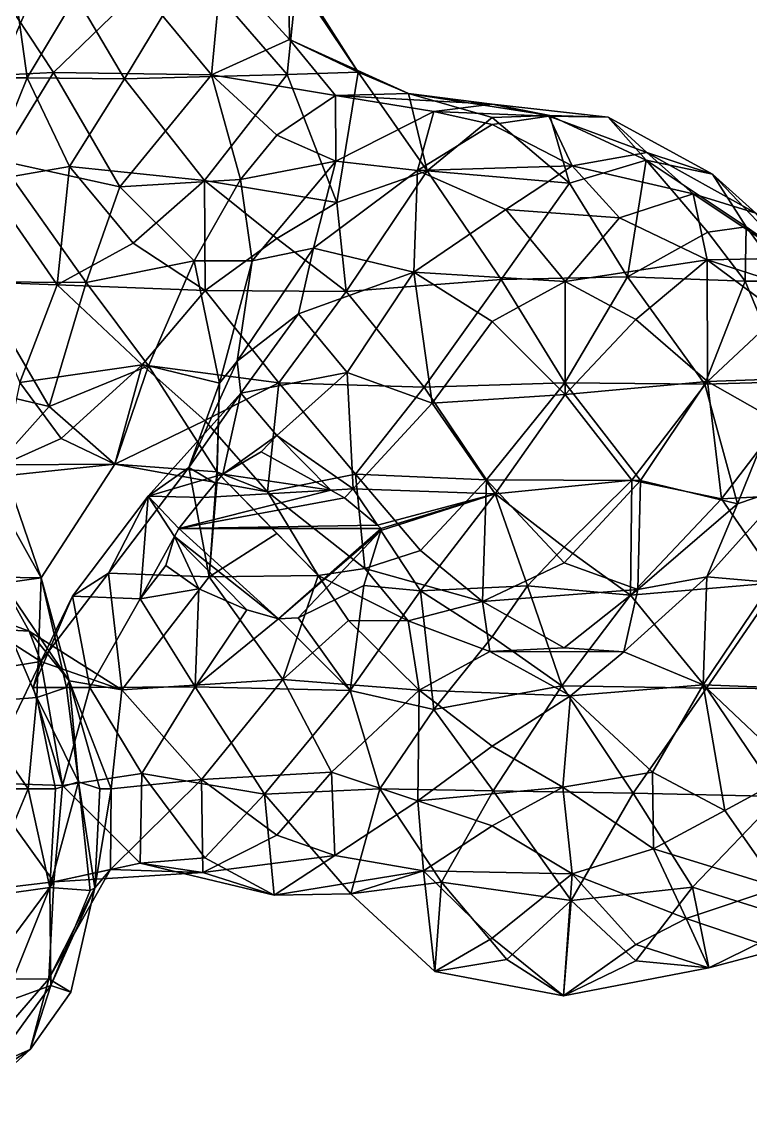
# Model space of a CAD drawing. Extents: x 290083 to 295691, y 4553739 to 4561622.
# Drawn here: x 295495 to 295622.8, y 4558848.3 to 4559041.4 of the extents above; entities that cross this region are included whole.
import ezdxf

# ---------------------------------------------------------------- set-up
doc = ezdxf.new("R2010")
doc.units = 0
doc.layers.add('Au_ppm_Pref_-_0_3', color=7, linetype='CONTINUOUS')

msp = doc.modelspace()

# ---------------------------------------------------------------- linework, layer by layer
at = {"layer": 'Au_ppm_Pref_-_0_3'}
for points in [[(295504.47, 4559045.97, 1938.6), (295512.97, 4559031.46, 1935.69), (295524.97, 4559051.36, 1935.17)], [(295541.49, 4559032.23, 1935.75), (295524.97, 4559051.36, 1935.17), (295512.97, 4559031.46, 1935.69)], [(295515.73, 4559047.34, 1952.87), (295530.02, 4559051.4, 1948.81), (295528.26, 4559032.2, 1955.43)], [(295524.97, 4559051.36, 1935.17), (295541.49, 4559032.23, 1935.75), (295543.27, 4559049.46, 1937.7)], [(295530.02, 4559051.4, 1948.81), (295541.93, 4559038.39, 1949.28), (295528.26, 4559032.2, 1955.43)], [(295541.74, 4559050.86, 1942.55), (295541.93, 4559038.39, 1949.28), (295530.02, 4559051.4, 1948.81)], [(295541.74, 4559050.86, 1942.55), (295553.94, 4559032.65, 1941.76), (295541.93, 4559038.39, 1949.28)], [(295541.74, 4559050.86, 1942.55), (295543.27, 4559049.46, 1937.7), (295553.94, 4559032.65, 1941.76)], [(295498.31, 4559049.46, 1924.34), (295490.47, 4559031.52, 1924.67), (295485.69, 4559049.46, 1928.58)], [(295491.35, 4559049.84, 1918.26), (295490.47, 4559031.52, 1924.67), (295498.31, 4559049.46, 1924.34)], [(295543.27, 4559049.46, 1937.7), (295541.49, 4559032.23, 1935.75), (295553.94, 4559032.65, 1941.76)], [(295493.92, 4559046.05, 1943.42), (295487.95, 4559031.65, 1942.16), (295495.89, 4559031.65, 1939.33)], [(295491.9, 4559045.72, 1951.55), (295515.73, 4559047.34, 1952.87), (295500.54, 4559032.59, 1954.33)], [(295493.92, 4559046.05, 1943.42), (295495.89, 4559031.65, 1939.33), (295504.47, 4559045.97, 1938.6)], [(295528.26, 4559032.2, 1955.43), (295500.54, 4559032.59, 1954.33), (295515.73, 4559047.34, 1952.87)], [(295491.9, 4559045.72, 1951.55), (295500.54, 4559032.59, 1954.33), (295481.3, 4559031.65, 1951.86)], [(295504.47, 4559045.97, 1938.6), (295495.89, 4559031.65, 1939.33), (295512.97, 4559031.46, 1935.69)], [(295549.99, 4559028.56, 1954), (295528.26, 4559032.2, 1955.43), (295541.93, 4559038.39, 1949.28)], [(295549.99, 4559028.56, 1954), (295541.93, 4559038.39, 1949.28), (295562.8, 4559028.89, 1948.37)], [(295562.8, 4559028.89, 1948.37), (295541.93, 4559038.39, 1949.28), (295553.94, 4559032.65, 1941.76)], [(295491.04, 4559017.16, 1952.1), (295481.3, 4559031.65, 1951.86), (295500.54, 4559032.59, 1954.33)], [(295500.54, 4559032.59, 1954.33), (295512.14, 4559012.52, 1954.77), (295491.04, 4559017.16, 1952.1)], [(295500.54, 4559032.59, 1954.33), (295528.26, 4559032.2, 1955.43), (295512.14, 4559012.52, 1954.77)], [(295550.21, 4559009.81, 1938.54), (295553.94, 4559032.65, 1941.76), (295541.49, 4559032.23, 1935.75)], [(295566.07, 4559015.32, 1941.74), (295553.94, 4559032.65, 1941.76), (295550.21, 4559009.81, 1938.54)], [(295566.07, 4559015.32, 1941.74), (295562.8, 4559028.89, 1948.37), (295553.94, 4559032.65, 1941.76)], [(295487.95, 4559031.65, 1942.16), (295488.57, 4559013.5, 1941.74), (295495.89, 4559031.65, 1939.33)], [(295495.89, 4559031.65, 1939.33), (295488.57, 4559013.5, 1941.74), (295503.32, 4559016.08, 1937.64)], [(295495.89, 4559031.65, 1939.33), (295503.32, 4559016.08, 1937.64), (295512.97, 4559031.46, 1935.69)], [(295512.97, 4559031.46, 1935.69), (295503.32, 4559016.08, 1937.64), (295527.02, 4559013.62, 1936.13)], [(295512.14, 4559012.52, 1954.77), (295528.26, 4559032.2, 1955.43), (295533.33, 4559013.83, 1957.03)], [(295527.02, 4559013.62, 1936.13), (295541.49, 4559032.23, 1935.75), (295512.97, 4559031.46, 1935.69)], [(295527.02, 4559013.62, 1936.13), (295550.21, 4559009.81, 1938.54), (295541.49, 4559032.23, 1935.75)], [(295539.68, 4559021.57, 1956.62), (295533.33, 4559013.83, 1957.03), (295528.26, 4559032.2, 1955.43)], [(295539.68, 4559021.57, 1956.62), (295528.26, 4559032.2, 1955.43), (295549.99, 4559028.56, 1954)], [(295549.99, 4559028.56, 1954), (295562.8, 4559028.89, 1948.37), (295577.46, 4559027.03, 1954.09)], [(295562.8, 4559028.89, 1948.37), (295566.07, 4559015.32, 1941.74), (295577.48, 4559024.7, 1944.47)], [(295562.8, 4559028.89, 1948.37), (295587.6, 4559025.07, 1949.12), (295577.46, 4559027.03, 1954.09)], [(295587.6, 4559025.07, 1949.12), (295562.8, 4559028.89, 1948.37), (295577.48, 4559024.7, 1944.47)], [(295550.04, 4559017.02, 1960.68), (295539.68, 4559021.57, 1956.62), (295549.99, 4559028.56, 1954)], [(295549.99, 4559028.56, 1954), (295567.21, 4559025.73, 1959.1), (295550.04, 4559017.02, 1960.68)], [(295549.99, 4559028.56, 1954), (295577.46, 4559027.03, 1954.09), (295567.21, 4559025.73, 1959.1)], [(295567.21, 4559025.73, 1959.1), (295577.46, 4559027.03, 1954.09), (295587.42, 4559024.94, 1958.99)], [(295577.46, 4559027.03, 1954.09), (295597.82, 4559024.78, 1954.04), (295587.42, 4559024.94, 1958.99)], [(295577.46, 4559027.03, 1954.09), (295587.6, 4559025.07, 1949.12), (295597.82, 4559024.78, 1954.04)], [(295550.04, 4559017.02, 1960.68), (295567.21, 4559025.73, 1959.1), (295564.39, 4559015.4, 1966.19)], [(295567.21, 4559025.73, 1959.1), (295577.48, 4559023.49, 1963.2), (295564.39, 4559015.4, 1966.19)], [(295567.21, 4559025.73, 1959.1), (295587.42, 4559024.94, 1958.99), (295577.48, 4559023.49, 1963.2)], [(295591.04, 4559013.17, 1943.77), (295587.6, 4559025.07, 1949.12), (295577.48, 4559024.7, 1944.47)], [(295577.48, 4559023.49, 1963.2), (295587.42, 4559024.94, 1958.99), (295591.46, 4559016.23, 1966.43)], [(295587.42, 4559024.94, 1958.99), (295604.58, 4559018.56, 1959.9), (295591.46, 4559016.23, 1966.43)], [(295587.42, 4559024.94, 1958.99), (295597.82, 4559024.78, 1954.04), (295604.58, 4559018.56, 1959.9)], [(295591.04, 4559013.17, 1943.77), (295604.45, 4559017.19, 1947.9), (295587.6, 4559025.07, 1949.12)], [(295587.6, 4559025.07, 1949.12), (295604.45, 4559017.19, 1947.9), (295597.82, 4559024.78, 1954.04)], [(295604.45, 4559017.19, 1947.9), (295616.12, 4559014.78, 1954.07), (295597.82, 4559024.78, 1954.04)], [(295616.12, 4559014.78, 1954.07), (295604.58, 4559018.56, 1959.9), (295597.82, 4559024.78, 1954.04)], [(295577.48, 4559023.49, 1963.2), (295591.46, 4559016.23, 1966.43), (295564.39, 4559015.4, 1966.19)], [(295591.04, 4559013.17, 1943.77), (295577.48, 4559024.7, 1944.47), (295566.07, 4559015.32, 1941.74)], [(295539.68, 4559021.57, 1956.62), (295550.04, 4559017.02, 1960.68), (295533.33, 4559013.83, 1957.03)], [(295491.04, 4559017.16, 1952.1), (295506.24, 4558995.75, 1952.37), (295486.94, 4558995.88, 1948.42)], [(295491.04, 4559017.16, 1952.1), (295512.14, 4559012.52, 1954.77), (295506.24, 4558995.75, 1952.37)], [(295591.04, 4559013.17, 1943.77), (295601.22, 4558996.73, 1942.72), (295604.45, 4559017.19, 1947.9)], [(295612.68, 4559011.32, 1964.64), (295591.46, 4559016.23, 1966.43), (295604.58, 4559018.56, 1959.9)], [(295601.22, 4558996.73, 1942.72), (295615.28, 4559004.6, 1945.24), (295604.45, 4559017.19, 1947.9)], [(295622.02, 4559005.54, 1948.1), (295616.12, 4559014.78, 1954.07), (295604.45, 4559017.19, 1947.9)], [(295615.28, 4559004.6, 1945.24), (295622.02, 4559005.54, 1948.1), (295604.45, 4559017.19, 1947.9)], [(295612.68, 4559011.32, 1964.64), (295604.58, 4559018.56, 1959.9), (295623.68, 4559007.89, 1959.98)], [(295616.12, 4559014.78, 1954.07), (295623.68, 4559007.89, 1959.98), (295604.58, 4559018.56, 1959.9)], [(295488.57, 4559013.5, 1941.74), (295501.18, 4558995.33, 1941.61), (295503.32, 4559016.08, 1937.64)], [(295503.32, 4559016.08, 1937.64), (295501.18, 4558995.33, 1941.61), (295514.48, 4559002.68, 1938.44)], [(295514.48, 4559002.68, 1938.44), (295527.02, 4559013.62, 1936.13), (295503.32, 4559016.08, 1937.64)], [(295535.35, 4558999.58, 1961.17), (295533.33, 4559013.83, 1957.03), (295550.04, 4559017.02, 1960.68)], [(295550.04, 4559017.02, 1960.68), (295546.11, 4559001.76, 1966.84), (295535.35, 4558999.58, 1961.17)], [(295550.04, 4559017.02, 1960.68), (295564.39, 4559015.4, 1966.19), (295546.11, 4559001.76, 1966.84)], [(295546.11, 4559001.76, 1966.84), (295564.39, 4559015.4, 1966.19), (295563.72, 4558997.58, 1972.44)], [(295551.83, 4558994.2, 1939.97), (295566.07, 4559015.32, 1941.74), (295550.21, 4559009.81, 1938.54)], [(295579.05, 4558996.26, 1941.29), (295566.07, 4559015.32, 1941.74), (295551.83, 4558994.2, 1939.97)], [(295564.39, 4559015.4, 1966.19), (295579.88, 4559008.57, 1971.23), (295563.72, 4558997.58, 1972.44)], [(295564.39, 4559015.4, 1966.19), (295591.46, 4559016.23, 1966.43), (295579.88, 4559008.57, 1971.23)], [(295579.05, 4558996.26, 1941.29), (295591.04, 4559013.17, 1943.77), (295566.07, 4559015.32, 1941.74)], [(295579.88, 4559008.57, 1971.23), (295591.46, 4559016.23, 1966.43), (295599.8, 4559007.11, 1970.97)], [(295612.68, 4559011.32, 1964.64), (295599.8, 4559007.11, 1970.97), (295591.46, 4559016.23, 1966.43)], [(295488.57, 4559013.5, 1941.74), (295486.94, 4558995.88, 1948.42), (295501.18, 4558995.33, 1941.61)], [(295512.14, 4559012.52, 1954.77), (295533.33, 4559013.83, 1957.03), (295525.21, 4558999.55, 1956.1)], [(295527.02, 4559013.62, 1936.13), (295514.48, 4559002.68, 1938.44), (295527.15, 4558994.34, 1939.96)], [(295535.35, 4558999.58, 1961.17), (295525.21, 4558999.55, 1956.1), (295533.33, 4559013.83, 1957.03)], [(295527.15, 4558994.34, 1939.96), (295539.68, 4559003.47, 1938.71), (295527.02, 4559013.62, 1936.13)], [(295539.68, 4559003.47, 1938.71), (295550.21, 4559009.81, 1938.54), (295527.02, 4559013.62, 1936.13)], [(295591.04, 4559013.17, 1943.77), (295579.05, 4558996.26, 1941.29), (295601.22, 4558996.73, 1942.72)], [(295622.02, 4559005.54, 1948.1), (295630.64, 4558999.45, 1953.72), (295616.12, 4559014.78, 1954.07)], [(295616.12, 4559014.78, 1954.07), (295630.64, 4558999.45, 1953.72), (295623.68, 4559007.89, 1959.98)], [(295506.24, 4558995.75, 1952.37), (295512.14, 4559012.52, 1954.77), (295525.21, 4558999.55, 1956.1)], [(295612.68, 4559011.32, 1964.64), (295615.18, 4558999.73, 1972.05), (295599.8, 4559007.11, 1970.97)], [(295629.64, 4559000.04, 1965.32), (295615.18, 4558999.73, 1972.05), (295612.68, 4559011.32, 1964.64)], [(295612.68, 4559011.32, 1964.64), (295623.68, 4559007.89, 1959.98), (295629.64, 4559000.04, 1965.32)], [(295539.68, 4559003.47, 1938.71), (295551.83, 4558994.2, 1939.97), (295550.21, 4559009.81, 1938.54)], [(295590.25, 4558995.92, 1973.87), (295563.72, 4558997.58, 1972.44), (295579.88, 4559008.57, 1971.23)], [(295599.8, 4559007.11, 1970.97), (295590.25, 4558995.92, 1973.87), (295579.88, 4559008.57, 1971.23)], [(295599.8, 4559007.11, 1970.97), (295615.18, 4558999.73, 1972.05), (295590.25, 4558995.92, 1973.87)], [(295622.02, 4559005.54, 1948.1), (295615.28, 4559004.6, 1945.24), (295621.81, 4558996.01, 1945.02)], [(295629.05, 4558996.01, 1948.1), (295622.02, 4559005.54, 1948.1), (295621.81, 4558996.01, 1945.02)], [(295622.02, 4559005.54, 1948.1), (295629.05, 4558996.01, 1948.1), (295630.64, 4558999.45, 1953.72)], [(295601.22, 4558996.73, 1942.72), (295621.81, 4558996.01, 1945.02), (295615.28, 4559004.6, 1945.24)], [(295501.18, 4558995.33, 1941.61), (295527.15, 4558994.34, 1939.96), (295514.48, 4559002.68, 1938.44)], [(295551.83, 4558994.2, 1939.97), (295539.68, 4559003.47, 1938.71), (295527.15, 4558994.34, 1939.96)], [(295535.35, 4558999.58, 1961.17), (295546.11, 4559001.76, 1966.84), (295532.76, 4558981.95, 1965.92)], [(295532.76, 4558981.95, 1965.92), (295546.11, 4559001.76, 1966.84), (295543.47, 4558990.27, 1970.03)], [(295543.47, 4558990.27, 1970.03), (295546.11, 4559001.76, 1966.84), (295563.72, 4558997.58, 1972.44)], [(295615.18, 4558999.73, 1972.05), (295602.68, 4558989.24, 1975.54), (295590.25, 4558995.92, 1973.87)], [(295615.2, 4558978.4, 1977.89), (295602.68, 4558989.24, 1975.54), (295615.18, 4558999.73, 1972.05)], [(295637.77, 4558992.47, 1971.64), (295615.18, 4558999.73, 1972.05), (295629.64, 4559000.04, 1965.32)], [(295637.77, 4558992.47, 1971.64), (295627.88, 4558990.26, 1975.88), (295615.18, 4558999.73, 1972.05)], [(295627.88, 4558990.26, 1975.88), (295615.2, 4558978.4, 1977.89), (295615.18, 4558999.73, 1972.05)], [(295525.21, 4558999.55, 1956.1), (295517.16, 4558981.12, 1952.63), (295506.24, 4558995.75, 1952.37)], [(295525.21, 4558999.55, 1956.1), (295529.66, 4558978.08, 1960.22), (295517.16, 4558981.12, 1952.63)], [(295525.21, 4558999.55, 1956.1), (295535.35, 4558999.58, 1961.17), (295529.66, 4558978.08, 1960.22)], [(295529.66, 4558978.08, 1960.22), (295535.35, 4558999.58, 1961.17), (295532.76, 4558981.95, 1965.92)], [(295486.94, 4558995.88, 1948.42), (295499.79, 4558974.03, 1950.47), (295476.28, 4558979.53, 1948.23)], [(295499.79, 4558974.03, 1950.47), (295486.94, 4558995.88, 1948.42), (295506.24, 4558995.75, 1952.37)], [(295501.18, 4558995.33, 1941.61), (295486.94, 4558995.88, 1948.42), (295494.64, 4558978.19, 1944.68)], [(295543.47, 4558990.27, 1970.03), (295563.72, 4558997.58, 1972.44), (295552.02, 4558979.98, 1973.88)], [(295579.05, 4558996.26, 1941.29), (295551.83, 4558994.2, 1939.97), (295565.56, 4558977.39, 1941.42)], [(295563.72, 4558997.58, 1972.44), (295566.94, 4558974.57, 1975.62), (295552.02, 4558979.98, 1973.88)], [(295577.48, 4558988.92, 1975.43), (295566.94, 4558974.57, 1975.62), (295563.72, 4558997.58, 1972.44)], [(295590.25, 4558995.92, 1973.87), (295577.48, 4558988.92, 1975.43), (295563.72, 4558997.58, 1972.44)], [(295565.56, 4558977.39, 1941.42), (295590.22, 4558978.15, 1942.95), (295579.05, 4558996.26, 1941.29)], [(295577.48, 4558988.92, 1975.43), (295590.25, 4558995.92, 1973.87), (295590.24, 4558976.09, 1975.49)], [(295579.05, 4558996.26, 1941.29), (295590.22, 4558978.15, 1942.95), (295601.22, 4558996.73, 1942.72)], [(295590.22, 4558978.15, 1942.95), (295614.78, 4558977.91, 1943.61), (295601.22, 4558996.73, 1942.72)], [(295590.24, 4558976.09, 1975.49), (295590.25, 4558995.92, 1973.87), (295602.68, 4558989.24, 1975.54)], [(295601.22, 4558996.73, 1942.72), (295614.78, 4558977.91, 1943.61), (295621.81, 4558996.01, 1945.02)], [(295614.78, 4558977.91, 1943.61), (295629.16, 4558978.35, 1947.76), (295621.81, 4558996.01, 1945.02)], [(295621.81, 4558996.01, 1945.02), (295629.16, 4558978.35, 1947.76), (295629.05, 4558996.01, 1948.1)], [(295516.06, 4558981.29, 1943.57), (295501.18, 4558995.33, 1941.61), (295494.64, 4558978.19, 1944.68)], [(295499.79, 4558974.03, 1950.47), (295506.24, 4558995.75, 1952.37), (295517.16, 4558981.12, 1952.63)], [(295516.06, 4558981.29, 1943.57), (295527.15, 4558994.34, 1939.96), (295501.18, 4558995.33, 1941.61)], [(295516.06, 4558981.29, 1943.57), (295540.02, 4558978.18, 1942.41), (295527.15, 4558994.34, 1939.96)], [(295540.02, 4558978.18, 1942.41), (295551.83, 4558994.2, 1939.97), (295527.15, 4558994.34, 1939.96)], [(295540.02, 4558978.18, 1942.41), (295565.56, 4558977.39, 1941.42), (295551.83, 4558994.2, 1939.97)], [(295532.76, 4558981.95, 1965.92), (295543.47, 4558990.27, 1970.03), (295533.37, 4558976.37, 1971.04)], [(295543.47, 4558990.27, 1970.03), (295552.02, 4558979.98, 1973.88), (295533.37, 4558976.37, 1971.04)], [(295627.88, 4558990.26, 1975.88), (295641.6, 4558979.31, 1978.42), (295615.2, 4558978.4, 1977.89)], [(295577.48, 4558988.92, 1975.43), (295590.24, 4558976.09, 1975.49), (295566.94, 4558974.57, 1975.62)], [(295602.68, 4558989.24, 1975.54), (295615.2, 4558978.4, 1977.89), (295590.24, 4558976.09, 1975.49)], [(295516.06, 4558981.29, 1943.57), (295494.64, 4558978.19, 1944.68), (295501.88, 4558968.37, 1944.83)], [(295511.28, 4558963.91, 1948.1), (295499.79, 4558974.03, 1950.47), (295517.16, 4558981.12, 1952.63)], [(295516.06, 4558981.29, 1943.57), (295501.88, 4558968.37, 1944.83), (295511.28, 4558963.91, 1948.1)], [(295516.06, 4558981.29, 1943.57), (295511.28, 4558963.91, 1948.1), (295527.08, 4558971.52, 1945.87)], [(295529.18, 4558962.56, 1953.93), (295511.28, 4558963.91, 1948.1), (295517.16, 4558981.12, 1952.63)], [(295516.06, 4558981.29, 1943.57), (295527.08, 4558971.52, 1945.87), (295540.02, 4558978.18, 1942.41)], [(295529.18, 4558962.56, 1953.93), (295517.16, 4558981.12, 1952.63), (295529.66, 4558978.08, 1960.22)], [(295533.37, 4558976.37, 1971.04), (295524.28, 4558963.32, 1966.23), (295532.76, 4558981.95, 1965.92)], [(295532.76, 4558981.95, 1965.92), (295524.28, 4558963.32, 1966.23), (295529.66, 4558978.08, 1960.22)], [(295499.79, 4558974.03, 1950.47), (295488.55, 4558961.48, 1949.95), (295476.28, 4558979.53, 1948.23)], [(295533.37, 4558976.37, 1971.04), (295552.02, 4558979.98, 1973.88), (295539.68, 4558968.93, 1974.71)], [(295539.68, 4558968.93, 1974.71), (295552.02, 4558979.98, 1973.88), (295553.11, 4558959.58, 1976.6)], [(295553.11, 4558959.58, 1976.6), (295552.02, 4558979.98, 1973.88), (295566.94, 4558974.57, 1975.62)], [(295627.88, 4558971.21, 1981.41), (295615.2, 4558978.4, 1977.89), (295641.6, 4558979.31, 1978.42)], [(295494.64, 4558978.19, 1944.68), (295491.56, 4558963.79, 1945.89), (295501.88, 4558968.37, 1944.83)], [(295529.66, 4558978.08, 1960.22), (295524.28, 4558963.32, 1966.23), (295529.18, 4558960.37, 1959.98)], [(295540.02, 4558978.18, 1942.41), (295527.08, 4558971.52, 1945.87), (295538.06, 4558959.03, 1948.15)], [(295529.66, 4558978.08, 1960.22), (295529.18, 4558960.37, 1959.98), (295529.18, 4558962.56, 1953.93)], [(295540.02, 4558978.18, 1942.41), (295538.06, 4558959.03, 1948.15), (295553.49, 4558962.11, 1943.31)], [(295553.49, 4558962.11, 1943.31), (295565.56, 4558977.39, 1941.42), (295540.02, 4558978.18, 1942.41)], [(295576.45, 4558961.12, 1942.61), (295565.56, 4558977.39, 1941.42), (295553.49, 4558962.11, 1943.31)], [(295590.22, 4558978.15, 1942.95), (295565.56, 4558977.39, 1941.42), (295576.45, 4558961.12, 1942.61)], [(295590.22, 4558978.15, 1942.95), (295576.45, 4558961.12, 1942.61), (295603.5, 4558961, 1943.19)], [(295590.22, 4558978.15, 1942.95), (295603.5, 4558961, 1943.19), (295614.78, 4558977.91, 1943.61)], [(295615.2, 4558978.4, 1977.89), (295601.93, 4558961.06, 1979.46), (295590.24, 4558976.09, 1975.49)], [(295615.2, 4558978.4, 1977.89), (295617.65, 4558957.78, 1981.75), (295601.93, 4558961.06, 1979.46)], [(295603.5, 4558961, 1943.19), (295620.48, 4558956.93, 1946.93), (295614.78, 4558977.91, 1943.61)], [(295614.78, 4558977.91, 1943.61), (295620.48, 4558956.93, 1946.93), (295629.16, 4558978.35, 1947.76)], [(295617.65, 4558957.78, 1981.75), (295615.2, 4558978.4, 1977.89), (295627.88, 4558971.21, 1981.41)], [(295620.48, 4558956.93, 1946.93), (295629.26, 4558959.94, 1954.07), (295629.16, 4558978.35, 1947.76)], [(295530.24, 4558962.13, 1974.82), (295517.13, 4558958.28, 1970.79), (295533.37, 4558976.37, 1971.04)], [(295517.13, 4558958.28, 1970.79), (295524.28, 4558963.32, 1966.23), (295533.37, 4558976.37, 1971.04)], [(295530.24, 4558962.13, 1974.82), (295533.37, 4558976.37, 1971.04), (295539.68, 4558968.93, 1974.71)], [(295566.94, 4558974.57, 1975.62), (295577.97, 4558958.66, 1977.34), (295553.11, 4558959.58, 1976.6)], [(295577.97, 4558958.66, 1977.34), (295566.94, 4558974.57, 1975.62), (295590.24, 4558976.09, 1975.49)], [(295590.24, 4558976.09, 1975.49), (295601.93, 4558961.06, 1979.46), (295577.97, 4558958.66, 1977.34)], [(295488.55, 4558961.48, 1949.95), (295499.79, 4558974.03, 1950.47), (295511.28, 4558963.91, 1948.1)], [(295511.28, 4558963.91, 1948.1), (295538.06, 4558959.03, 1948.15), (295527.08, 4558971.52, 1945.87)], [(295640.8, 4558959.02, 1981.78), (295617.65, 4558957.78, 1981.75), (295627.88, 4558971.21, 1981.41)], [(295530.24, 4558962.13, 1974.82), (295539.68, 4558968.93, 1974.71), (295536.94, 4558966.03, 1975.03)], [(295536.94, 4558966.03, 1975.03), (295539.68, 4558968.93, 1974.71), (295549.16, 4558959.31, 1976.49)], [(295539.68, 4558968.93, 1974.71), (295553.11, 4558959.58, 1976.6), (295549.16, 4558959.31, 1976.49)], [(295511.28, 4558963.91, 1948.1), (295501.88, 4558968.37, 1944.83), (295491.56, 4558963.79, 1945.89)], [(295536.94, 4558966.03, 1975.03), (295549.16, 4558959.31, 1976.49), (295530.24, 4558962.13, 1974.82)], [(295511.28, 4558963.91, 1948.1), (295498.35, 4558943.93, 1948.1), (295488.55, 4558961.48, 1949.95)], [(295491.56, 4558963.79, 1945.89), (295489.11, 4558942.65, 1942.27), (295498.35, 4558943.93, 1948.1)], [(295491.56, 4558963.79, 1945.89), (295498.35, 4558943.93, 1948.1), (295511.28, 4558963.91, 1948.1)], [(295527.84, 4558944.14, 1961.01), (295524.28, 4558963.32, 1966.23), (295510.2, 4558944.75, 1965.01)], [(295510.2, 4558944.75, 1965.01), (295524.28, 4558963.32, 1966.23), (295517.13, 4558958.28, 1970.79)], [(295529.18, 4558962.56, 1953.93), (295538.06, 4558959.03, 1948.15), (295511.28, 4558963.91, 1948.1)], [(295527.84, 4558944.14, 1961.01), (295529.18, 4558960.37, 1959.98), (295524.28, 4558963.32, 1966.23)], [(295488.55, 4558961.48, 1949.95), (295498.35, 4558943.93, 1948.1), (295490.96, 4558944.07, 1953.91)], [(295526.84, 4558958.02, 1974.88), (295517.13, 4558958.28, 1970.79), (295530.24, 4558962.13, 1974.82)], [(295549.16, 4558959.31, 1976.49), (295526.84, 4558958.02, 1974.88), (295530.24, 4558962.13, 1974.82)], [(295527.84, 4558944.14, 1961.01), (295539.68, 4558951.75, 1957.1), (295529.18, 4558962.56, 1953.93)], [(295527.84, 4558944.14, 1961.01), (295529.18, 4558962.56, 1953.93), (295529.18, 4558960.37, 1959.98)], [(295539.68, 4558951.75, 1957.1), (295546.92, 4558944.36, 1954.97), (295529.18, 4558962.56, 1953.93)], [(295546.92, 4558944.36, 1954.97), (295538.06, 4558959.03, 1948.15), (295529.18, 4558962.56, 1953.93)], [(295553.49, 4558962.11, 1943.31), (295538.06, 4558959.03, 1948.15), (295555.12, 4558945.6, 1949.51)], [(295576.45, 4558961.12, 1942.61), (295553.49, 4558962.11, 1943.31), (295564.88, 4558948.77, 1944.23)], [(295553.49, 4558962.11, 1943.31), (295555.12, 4558945.6, 1949.51), (295564.88, 4558948.77, 1944.23)], [(295576.45, 4558961.12, 1942.61), (295564.88, 4558948.77, 1944.23), (295575.79, 4558939.79, 1947.07)], [(295576.45, 4558961.12, 1942.61), (295575.79, 4558939.79, 1947.07), (295590.08, 4558946.59, 1943.5)], [(295576.45, 4558961.12, 1942.61), (295590.08, 4558946.59, 1943.5), (295603.5, 4558961, 1943.19)], [(295577.97, 4558958.66, 1977.34), (295601.93, 4558961.06, 1979.46), (295590.08, 4558949.34, 1980.06)], [(295601.71, 4558940.9, 1981.81), (295590.08, 4558949.34, 1980.06), (295601.93, 4558961.06, 1979.46)], [(295617.65, 4558957.78, 1981.75), (295601.71, 4558940.9, 1981.81), (295601.93, 4558961.06, 1979.46)], [(295549.16, 4558959.31, 1976.49), (295522.53, 4558952.6, 1974.97), (295526.84, 4558958.02, 1974.88)], [(295549.16, 4558959.31, 1976.49), (295551.57, 4558957.97, 1976.78), (295522.53, 4558952.6, 1974.97)], [(295549.16, 4558959.31, 1976.49), (295553.11, 4558959.58, 1976.6), (295551.57, 4558957.97, 1976.78)], [(295553.11, 4558959.58, 1976.6), (295557.32, 4558953.19, 1977.59), (295551.57, 4558957.97, 1976.78)], [(295577.97, 4558958.66, 1977.34), (295557.32, 4558953.19, 1977.59), (295553.11, 4558959.58, 1976.6)], [(295603.5, 4558961, 1943.19), (295590.08, 4558946.59, 1943.5), (295602.98, 4558941.93, 1947.6)], [(295603.5, 4558961, 1943.19), (295602.98, 4558941.93, 1947.6), (295620.48, 4558956.93, 1946.93)], [(295629.26, 4558959.94, 1954.07), (295620.48, 4558956.93, 1946.93), (295615.08, 4558944.15, 1953.79)], [(295626.55, 4558943.11, 1960.43), (295629.26, 4558959.94, 1954.07), (295615.08, 4558944.15, 1953.79)], [(295510.2, 4558944.75, 1965.01), (295517.13, 4558958.28, 1970.79), (295503.84, 4558940.71, 1971)], [(295517.13, 4558958.28, 1970.79), (295515.75, 4558940.26, 1976.43), (295503.84, 4558940.71, 1971)], [(295517.13, 4558958.28, 1970.79), (295521.73, 4558951.22, 1975.12), (295515.75, 4558940.26, 1976.43)], [(295517.13, 4558958.28, 1970.79), (295526.84, 4558958.02, 1974.88), (295522.53, 4558952.6, 1974.97)], [(295517.13, 4558958.28, 1970.79), (295522.53, 4558952.6, 1974.97), (295521.73, 4558951.22, 1975.12)], [(295557.32, 4558953.19, 1977.59), (295522.53, 4558952.6, 1974.97), (295551.57, 4558957.97, 1976.78)], [(295546.92, 4558944.36, 1954.97), (295555.12, 4558945.6, 1949.51), (295538.06, 4558959.03, 1948.15)], [(295577.97, 4558958.66, 1977.34), (295558.01, 4558952.6, 1977.69), (295557.32, 4558953.19, 1977.59)], [(295577.97, 4558958.66, 1977.34), (295557.93, 4558952.26, 1977.73), (295558.01, 4558952.6, 1977.69)], [(295577.97, 4558958.66, 1977.34), (295564.88, 4558941.7, 1979.37), (295557.93, 4558952.26, 1977.73)], [(295577.97, 4558958.66, 1977.34), (295583.68, 4558942.56, 1980.81), (295564.88, 4558941.7, 1979.37)], [(295577.97, 4558958.66, 1977.34), (295590.08, 4558949.34, 1980.06), (295583.68, 4558942.56, 1980.81)], [(295627.77, 4558943.13, 1982.02), (295601.71, 4558940.9, 1981.81), (295617.65, 4558957.78, 1981.75)], [(295640.8, 4558959.02, 1981.78), (295627.77, 4558943.13, 1982.02), (295617.65, 4558957.78, 1981.75)], [(295620.48, 4558956.93, 1946.93), (295602.98, 4558941.93, 1947.6), (295615.08, 4558944.15, 1953.79)], [(295539.97, 4558936.75, 1978.71), (295521.73, 4558951.22, 1975.12), (295522.53, 4558952.6, 1974.97)], [(295558.01, 4558952.6, 1977.69), (295522.53, 4558952.6, 1974.97), (295557.32, 4558953.19, 1977.59)], [(295558.01, 4558952.6, 1977.69), (295539.97, 4558936.75, 1978.71), (295522.53, 4558952.6, 1974.97)], [(295527.84, 4558944.14, 1961.01), (295546.92, 4558944.36, 1954.97), (295539.68, 4558951.75, 1957.1)], [(295558.01, 4558952.6, 1977.69), (295557.93, 4558952.26, 1977.73), (295539.97, 4558936.75, 1978.71)], [(295557.93, 4558952.26, 1977.73), (295543.46, 4558936.96, 1978.95), (295539.97, 4558936.75, 1978.71)], [(295557.93, 4558952.26, 1977.73), (295554.98, 4558942.62, 1978.97), (295543.46, 4558936.96, 1978.95)], [(295564.88, 4558941.7, 1979.37), (295554.98, 4558942.62, 1978.97), (295557.93, 4558952.26, 1977.73)], [(295521.73, 4558951.22, 1975.12), (295520.23, 4558946.09, 1976.27), (295515.75, 4558940.26, 1976.43)], [(295520.23, 4558946.09, 1976.27), (295521.73, 4558951.22, 1975.12), (295526.04, 4558942.05, 1977.28)], [(295521.73, 4558951.22, 1975.12), (295539.97, 4558936.75, 1978.71), (295534.42, 4558938.34, 1978.26)], [(295526.04, 4558942.05, 1977.28), (295521.73, 4558951.22, 1975.12), (295534.42, 4558938.34, 1978.26)], [(295564.88, 4558948.77, 1944.23), (295555.12, 4558945.6, 1949.51), (295575.79, 4558939.79, 1947.07)], [(295601.71, 4558940.9, 1981.81), (295583.68, 4558942.56, 1980.81), (295590.08, 4558949.34, 1980.06)], [(295520.23, 4558946.09, 1976.27), (295526.04, 4558942.05, 1977.28), (295515.75, 4558940.26, 1976.43)], [(295562.75, 4558936.42, 1953), (295555.12, 4558945.6, 1949.51), (295546.92, 4558944.36, 1954.97)], [(295562.75, 4558936.42, 1953), (295575.79, 4558939.79, 1947.07), (295555.12, 4558945.6, 1949.51)], [(295590.08, 4558946.59, 1943.5), (295575.79, 4558939.79, 1947.07), (295602.98, 4558941.93, 1947.6)], [(295490.96, 4558944.07, 1953.91), (295496.24, 4558934.58, 1959.98), (295476.79, 4558941.71, 1959.97)], [(295489.11, 4558942.65, 1942.27), (295497.6, 4558922.95, 1942.69), (295498.35, 4558943.93, 1948.1)], [(295496.24, 4558934.58, 1959.98), (295490.96, 4558944.07, 1953.91), (295503.28, 4558925.89, 1954.09)], [(295503.28, 4558925.89, 1954.09), (295490.96, 4558944.07, 1953.91), (295498.35, 4558943.93, 1948.1)], [(295498.35, 4558943.93, 1948.1), (295497.6, 4558922.95, 1942.69), (295502.79, 4558924.74, 1948.1)], [(295498.29, 4558929.26, 1966.11), (295510.2, 4558944.75, 1965.01), (295503.84, 4558940.71, 1971)], [(295512.51, 4558924.32, 1961.06), (295510.2, 4558944.75, 1965.01), (295498.29, 4558929.26, 1966.11)], [(295502.79, 4558924.74, 1948.1), (295503.28, 4558925.89, 1954.09), (295498.35, 4558943.93, 1948.1)], [(295527.84, 4558944.14, 1961.01), (295510.2, 4558944.75, 1965.01), (295512.51, 4558924.32, 1961.06)], [(295540.76, 4558926.11, 1961.59), (295527.84, 4558944.14, 1961.01), (295512.51, 4558924.32, 1961.06)], [(295540.76, 4558926.11, 1961.59), (295546.92, 4558944.36, 1954.97), (295527.84, 4558944.14, 1961.01)], [(295540.76, 4558926.11, 1961.59), (295552.28, 4558936.49, 1957.96), (295546.92, 4558944.36, 1954.97)], [(295546.92, 4558944.36, 1954.97), (295552.28, 4558936.49, 1957.96), (295562.75, 4558936.42, 1953)], [(295615.08, 4558944.15, 1953.79), (295602.98, 4558941.93, 1947.6), (295600.53, 4558930.99, 1955.11)], [(295614.45, 4558925.19, 1960.93), (295615.08, 4558944.15, 1953.79), (295600.53, 4558930.99, 1955.11)], [(295626.55, 4558943.11, 1960.43), (295615.08, 4558944.15, 1953.79), (295614.45, 4558925.19, 1960.93)], [(295489.11, 4558942.65, 1942.27), (295485.7, 4558922.05, 1936.95), (295497.6, 4558922.95, 1942.69)], [(295526.04, 4558942.05, 1977.28), (295525.38, 4558924.85, 1978.17), (295515.75, 4558940.26, 1976.43)], [(295526.04, 4558942.05, 1977.28), (295534.42, 4558938.34, 1978.26), (295525.38, 4558924.85, 1978.17)], [(295554.98, 4558942.62, 1978.97), (295552.55, 4558924.17, 1980.1), (295543.46, 4558936.96, 1978.95)], [(295554.98, 4558942.62, 1978.97), (295564.88, 4558941.7, 1979.37), (295552.55, 4558924.17, 1980.1)], [(295577.48, 4558933.58, 1980.74), (295564.88, 4558941.7, 1979.37), (295583.68, 4558942.56, 1980.81)], [(295575.79, 4558939.79, 1947.07), (295590.08, 4558931.66, 1950.41), (295602.98, 4558941.93, 1947.6)], [(295589.65, 4558925, 1982.42), (295577.48, 4558933.58, 1980.74), (295583.68, 4558942.56, 1980.81)], [(295589.65, 4558925, 1982.42), (295583.68, 4558942.56, 1980.81), (295601.71, 4558940.9, 1981.81)], [(295600.53, 4558930.99, 1955.11), (295602.98, 4558941.93, 1947.6), (295590.08, 4558931.66, 1950.41)], [(295627.77, 4558943.13, 1982.02), (295615.04, 4558924.57, 1982.49), (295601.71, 4558940.9, 1981.81)], [(295640.61, 4558924.17, 1962.45), (295626.55, 4558943.11, 1960.43), (295614.45, 4558925.19, 1960.93)], [(295640.6, 4558924.42, 1981.89), (295615.04, 4558924.57, 1982.49), (295627.77, 4558943.13, 1982.02)], [(295496.24, 4558934.58, 1959.98), (295489.28, 4558935.03, 1963.41), (295476.79, 4558941.71, 1959.97)], [(295496.97, 4558924.74, 1971.86), (295498.29, 4558929.26, 1966.11), (295503.84, 4558940.71, 1971)], [(295496.97, 4558924.74, 1971.86), (295503.84, 4558940.71, 1971), (295506.89, 4558924.74, 1975.43)], [(295503.84, 4558940.71, 1971), (295515.75, 4558940.26, 1976.43), (295506.89, 4558924.74, 1975.43)], [(295515.75, 4558940.26, 1976.43), (295525.38, 4558924.85, 1978.17), (295506.89, 4558924.74, 1975.43)], [(295567.23, 4558920.83, 1981.32), (295552.55, 4558924.17, 1980.1), (295564.88, 4558941.7, 1979.37)], [(295577.04, 4558931.02, 1953.67), (295575.79, 4558939.79, 1947.07), (295562.75, 4558936.42, 1953)], [(295577.48, 4558933.58, 1980.74), (295567.23, 4558920.83, 1981.32), (295564.88, 4558941.7, 1979.37)], [(295590.08, 4558931.66, 1950.41), (295575.79, 4558939.79, 1947.07), (295577.04, 4558931.02, 1953.67)], [(295615.04, 4558924.57, 1982.49), (295589.65, 4558925, 1982.42), (295601.71, 4558940.9, 1981.81)], [(295539.97, 4558936.75, 1978.71), (295525.38, 4558924.85, 1978.17), (295534.42, 4558938.34, 1978.26)], [(295552.55, 4558924.17, 1980.1), (295525.38, 4558924.85, 1978.17), (295539.97, 4558936.75, 1978.71)], [(295543.46, 4558936.96, 1978.95), (295552.55, 4558924.17, 1980.1), (295539.97, 4558936.75, 1978.71)], [(295540.76, 4558926.11, 1961.59), (295564.66, 4558924.23, 1959.78), (295552.28, 4558936.49, 1957.96)], [(295564.66, 4558924.23, 1959.78), (295562.75, 4558936.42, 1953), (295552.28, 4558936.49, 1957.96)], [(295562.75, 4558936.42, 1953), (295564.66, 4558924.23, 1959.78), (295577.04, 4558931.02, 1953.67)], [(295489.28, 4558935.03, 1963.41), (295498.29, 4558929.26, 1966.11), (295476.95, 4558925.8, 1966.48)], [(295496.24, 4558934.58, 1959.98), (295498.29, 4558929.26, 1966.11), (295489.28, 4558935.03, 1963.41)], [(295512.51, 4558924.32, 1961.06), (295498.29, 4558929.26, 1966.11), (295496.24, 4558934.58, 1959.98)], [(295512.51, 4558924.32, 1961.06), (295496.24, 4558934.58, 1959.98), (295503.28, 4558925.89, 1954.09)], [(295589.65, 4558925, 1982.42), (295567.23, 4558920.83, 1981.32), (295577.48, 4558933.58, 1980.74)], [(295591.21, 4558923.24, 1959.3), (295577.04, 4558931.02, 1953.67), (295564.66, 4558924.23, 1959.78)], [(295600.53, 4558930.99, 1955.11), (295590.08, 4558931.66, 1950.41), (295577.04, 4558931.02, 1953.67)], [(295577.04, 4558931.02, 1953.67), (295591.21, 4558923.24, 1959.3), (295600.53, 4558930.99, 1955.11)], [(295600.53, 4558930.99, 1955.11), (295591.21, 4558923.24, 1959.3), (295614.45, 4558925.19, 1960.93)], [(295498.29, 4558929.26, 1966.11), (295488.05, 4558907.97, 1968.03), (295476.95, 4558925.8, 1966.48)], [(295488.05, 4558907.97, 1968.03), (295498.29, 4558929.26, 1966.11), (295502.08, 4558907.52, 1971.49)], [(295502.08, 4558907.52, 1971.49), (295498.29, 4558929.26, 1966.11), (295496.97, 4558924.74, 1971.86)], [(295502.08, 4558907.52, 1971.49), (295496.97, 4558924.74, 1971.86), (295506.89, 4558924.74, 1975.43)], [(295502.79, 4558924.74, 1948.1), (295497.6, 4558922.95, 1942.69), (295504.89, 4558908.16, 1947.76)], [(295516.01, 4558909.61, 1976.18), (295502.08, 4558907.52, 1971.49), (295506.89, 4558924.74, 1975.43)], [(295503.28, 4558925.89, 1954.09), (295502.79, 4558924.74, 1948.1), (295504.89, 4558908.16, 1947.76)], [(295512.51, 4558924.32, 1961.06), (295503.28, 4558925.89, 1954.09), (295510.64, 4558906.92, 1958.68)], [(295510.64, 4558906.92, 1958.68), (295503.28, 4558925.89, 1954.09), (295508.66, 4558906.92, 1954.04)], [(295503.28, 4558925.89, 1954.09), (295504.89, 4558908.16, 1947.76), (295508.66, 4558906.92, 1954.04)], [(295506.89, 4558924.74, 1975.43), (295525.38, 4558924.85, 1978.17), (295516.01, 4558909.61, 1976.18)], [(295540.76, 4558926.11, 1961.59), (295512.51, 4558924.32, 1961.06), (295526.47, 4558908.59, 1962.2)], [(295516.01, 4558909.61, 1976.18), (295525.38, 4558924.85, 1978.17), (295537.51, 4558906.01, 1978.65)], [(295537.51, 4558906.01, 1978.65), (295525.38, 4558924.85, 1978.17), (295552.55, 4558924.17, 1980.1)], [(295540.76, 4558926.11, 1961.59), (295526.47, 4558908.59, 1962.2), (295549.26, 4558909.89, 1962.39)], [(295540.76, 4558926.11, 1961.59), (295549.26, 4558909.89, 1962.39), (295564.66, 4558924.23, 1959.78)], [(295577.66, 4558906.57, 1983.5), (295567.23, 4558920.83, 1981.32), (295589.65, 4558925, 1982.42)], [(295602.2, 4558906.19, 1983.48), (295577.66, 4558906.57, 1983.5), (295589.65, 4558925, 1982.42)], [(295602.2, 4558906.19, 1983.48), (295589.65, 4558925, 1982.42), (295615.04, 4558924.57, 1982.49)], [(295614.45, 4558925.19, 1960.93), (295591.21, 4558923.24, 1959.3), (295605.56, 4558909.84, 1962.31)], [(295602.2, 4558906.19, 1983.48), (295615.04, 4558924.57, 1982.49), (295627.83, 4558905.58, 1982.1)], [(295605.56, 4558909.84, 1962.31), (295618.29, 4558903.12, 1963.23), (295614.45, 4558925.19, 1960.93)], [(295640.61, 4558924.17, 1962.45), (295614.45, 4558925.19, 1960.93), (295630.63, 4558909.88, 1962.26)], [(295614.45, 4558925.19, 1960.93), (295618.29, 4558903.12, 1963.23), (295630.63, 4558909.88, 1962.26)], [(295640.6, 4558924.42, 1981.89), (295627.83, 4558905.58, 1982.1), (295615.04, 4558924.57, 1982.49)], [(295497.6, 4558922.95, 1942.69), (295485.7, 4558922.05, 1936.95), (295496.11, 4558906.92, 1938.94)], [(295497.6, 4558922.95, 1942.69), (295496.11, 4558906.92, 1938.94), (295500.9, 4558906.92, 1942.16)], [(295500.9, 4558906.92, 1942.16), (295504.89, 4558908.16, 1947.76), (295497.6, 4558922.95, 1942.69)], [(295510.64, 4558906.92, 1958.68), (295526.47, 4558908.59, 1962.2), (295512.51, 4558924.32, 1961.06)], [(295557.74, 4558906.92, 1981.16), (295537.51, 4558906.01, 1978.65), (295552.55, 4558924.17, 1980.1)], [(295564.44, 4558904.82, 1965.22), (295564.66, 4558924.23, 1959.78), (295549.26, 4558909.89, 1962.39)], [(295567.23, 4558920.83, 1981.32), (295557.74, 4558906.92, 1981.16), (295552.55, 4558924.17, 1980.1)], [(295577.48, 4558914.42, 1962.48), (295564.66, 4558924.23, 1959.78), (295564.44, 4558904.82, 1965.22)], [(295577.48, 4558914.42, 1962.48), (295591.21, 4558923.24, 1959.3), (295564.66, 4558924.23, 1959.78)], [(295589.83, 4558907.25, 1965.88), (295591.21, 4558923.24, 1959.3), (295577.48, 4558914.42, 1962.48)], [(295589.83, 4558907.25, 1965.88), (295605.56, 4558909.84, 1962.31), (295591.21, 4558923.24, 1959.3)], [(295485.7, 4558922.05, 1936.95), (295481.05, 4558906.97, 1934.27), (295496.11, 4558906.92, 1938.94)], [(295577.66, 4558906.57, 1983.5), (295557.74, 4558906.92, 1981.16), (295567.23, 4558920.83, 1981.32)], [(295589.83, 4558907.25, 1965.88), (295577.48, 4558914.42, 1962.48), (295564.44, 4558904.82, 1965.22)], [(295515.74, 4558893.88, 1970.86), (295502.08, 4558907.52, 1971.49), (295516.01, 4558909.61, 1976.18)], [(295515.74, 4558893.88, 1970.86), (295516.01, 4558909.61, 1976.18), (295527.08, 4558894.84, 1975.88)], [(295527.08, 4558894.84, 1975.88), (295516.01, 4558909.61, 1976.18), (295537.51, 4558906.01, 1978.65)], [(295549.26, 4558909.89, 1962.39), (295526.47, 4558908.59, 1962.2), (295539.68, 4558898.84, 1963.22)], [(295549.84, 4558895.24, 1966.82), (295549.26, 4558909.89, 1962.39), (295539.68, 4558898.84, 1963.22)], [(295549.84, 4558895.24, 1966.82), (295564.44, 4558904.82, 1965.22), (295549.26, 4558909.89, 1962.39)], [(295589.83, 4558907.25, 1965.88), (295605.74, 4558896.44, 1966.92), (295605.56, 4558909.84, 1962.31)], [(295605.56, 4558909.84, 1962.31), (295605.74, 4558896.44, 1966.92), (295618.29, 4558903.12, 1963.23)], [(295630.63, 4558909.88, 1962.26), (295618.29, 4558903.12, 1963.23), (295627.75, 4558889.66, 1966.15)], [(295500.57, 4558890.65, 1965.7), (295477.91, 4558887.97, 1967.01), (295488.05, 4558907.97, 1968.03)], [(295488.13, 4558887.99, 1936.52), (295496.11, 4558906.92, 1938.94), (295481.05, 4558906.97, 1934.27)], [(295500.57, 4558890.65, 1965.7), (295488.05, 4558907.97, 1968.03), (295502.08, 4558907.52, 1971.49)], [(295499.89, 4558889.64, 1942.69), (295504.89, 4558908.16, 1947.76), (295500.9, 4558906.92, 1942.16)], [(295499.89, 4558889.64, 1942.69), (295506.97, 4558889.1, 1948.1), (295504.89, 4558908.16, 1947.76)], [(295500.57, 4558890.65, 1965.7), (295502.08, 4558907.52, 1971.49), (295515.74, 4558893.88, 1970.86)], [(295508.66, 4558906.92, 1954.04), (295504.89, 4558908.16, 1947.76), (295507.75, 4558889.55, 1953.41)], [(295506.97, 4558889.1, 1948.1), (295507.75, 4558889.55, 1953.41), (295504.89, 4558908.16, 1947.76)], [(295526.69, 4558892.24, 1966.19), (295526.47, 4558908.59, 1962.2), (295510.52, 4558892.81, 1959.99)], [(295526.47, 4558908.59, 1962.2), (295510.64, 4558906.92, 1958.68), (295510.52, 4558892.81, 1959.99)], [(295526.69, 4558892.24, 1966.19), (295539.68, 4558898.84, 1963.22), (295526.47, 4558908.59, 1962.2)], [(295564.44, 4558904.82, 1965.22), (295577.48, 4558900.46, 1969.7), (295589.83, 4558907.25, 1965.88)], [(295591.51, 4558892.03, 1972.91), (295589.83, 4558907.25, 1965.88), (295577.48, 4558900.46, 1969.7)], [(295591.51, 4558892.03, 1972.91), (295605.74, 4558896.44, 1966.92), (295589.83, 4558907.25, 1965.88)], [(295488.13, 4558887.99, 1936.52), (295499.89, 4558889.64, 1942.69), (295496.11, 4558906.92, 1938.94)], [(295499.89, 4558889.64, 1942.69), (295500.9, 4558906.92, 1942.16), (295496.11, 4558906.92, 1938.94)], [(295510.52, 4558892.81, 1959.99), (295510.64, 4558906.92, 1958.68), (295507.75, 4558889.55, 1953.41)], [(295510.64, 4558906.92, 1958.68), (295508.66, 4558906.92, 1954.04), (295507.75, 4558889.55, 1953.41)], [(295539.23, 4558888.3, 1971.63), (295527.08, 4558894.84, 1975.88), (295537.51, 4558906.01, 1978.65)], [(295557.74, 4558906.92, 1981.16), (295552.65, 4558888.52, 1977.88), (295537.51, 4558906.01, 1978.65)], [(295539.23, 4558888.3, 1971.63), (295537.51, 4558906.01, 1978.65), (295552.65, 4558888.52, 1977.88)], [(295557.74, 4558906.92, 1981.16), (295568.56, 4558890.56, 1982.87), (295552.65, 4558888.52, 1977.88)], [(295568.56, 4558890.56, 1982.87), (295557.74, 4558906.92, 1981.16), (295577.66, 4558906.57, 1983.5)], [(295568.56, 4558890.56, 1982.87), (295577.66, 4558906.57, 1983.5), (295591.33, 4558887.36, 1984.72)], [(295577.66, 4558906.57, 1983.5), (295602.2, 4558906.19, 1983.48), (295591.33, 4558887.36, 1984.72)], [(295602.2, 4558906.19, 1983.48), (295612.59, 4558889.72, 1982.67), (295591.33, 4558887.36, 1984.72)], [(295612.59, 4558889.72, 1982.67), (295602.2, 4558906.19, 1983.48), (295627.83, 4558905.58, 1982.1)], [(295631.88, 4558883.59, 1979.57), (295612.59, 4558889.72, 1982.67), (295627.83, 4558905.58, 1982.1)], [(295565.43, 4558892.55, 1971.76), (295564.44, 4558904.82, 1965.22), (295549.84, 4558895.24, 1966.82)], [(295565.43, 4558892.55, 1971.76), (295577.48, 4558900.46, 1969.7), (295564.44, 4558904.82, 1965.22)], [(295605.74, 4558896.44, 1966.92), (295627.75, 4558889.66, 1966.15), (295618.29, 4558903.12, 1963.23)], [(295591.51, 4558892.03, 1972.91), (295577.48, 4558900.46, 1969.7), (295565.43, 4558892.55, 1971.76)], [(295549.84, 4558895.24, 1966.82), (295539.68, 4558898.84, 1963.22), (295526.69, 4558892.24, 1966.19)], [(295591.51, 4558892.03, 1972.91), (295611.48, 4558884.21, 1970.27), (295605.74, 4558896.44, 1966.92)], [(295605.74, 4558896.44, 1966.92), (295611.48, 4558884.21, 1970.27), (295627.75, 4558889.66, 1966.15)], [(295526.69, 4558892.24, 1966.19), (295500.57, 4558890.65, 1965.7), (295515.74, 4558893.88, 1970.86)], [(295527.08, 4558894.84, 1975.88), (295539.23, 4558888.3, 1971.63), (295515.74, 4558893.88, 1970.86)], [(295515.74, 4558893.88, 1970.86), (295539.23, 4558888.3, 1971.63), (295526.69, 4558892.24, 1966.19)], [(295526.69, 4558892.24, 1966.19), (295539.23, 4558888.3, 1971.63), (295549.84, 4558895.24, 1966.82)], [(295565.43, 4558892.55, 1971.76), (295549.84, 4558895.24, 1966.82), (295539.23, 4558888.3, 1971.63)], [(295510.52, 4558892.81, 1959.99), (295499.69, 4558873.6, 1959.19), (295500.57, 4558890.65, 1965.7)], [(295510.52, 4558892.81, 1959.99), (295507.75, 4558889.55, 1953.41), (295499.69, 4558873.6, 1959.19)], [(295526.69, 4558892.24, 1966.19), (295510.52, 4558892.81, 1959.99), (295500.57, 4558890.65, 1965.7)], [(295539.23, 4558888.3, 1971.63), (295552.65, 4558888.52, 1977.88), (295565.43, 4558892.55, 1971.76)], [(295567.43, 4558874.89, 1977.8), (295565.43, 4558892.55, 1971.76), (295552.65, 4558888.52, 1977.88)], [(295591.51, 4558892.03, 1972.91), (295565.43, 4558892.55, 1971.76), (295577.48, 4558880.75, 1975.01)], [(295567.43, 4558874.89, 1977.8), (295577.48, 4558880.75, 1975.01), (295565.43, 4558892.55, 1971.76)], [(295591.51, 4558892.03, 1972.91), (295577.48, 4558880.75, 1975.01), (295589.97, 4558870.61, 1977.89)], [(295591.51, 4558892.03, 1972.91), (295589.97, 4558870.61, 1977.89), (295602.68, 4558879.61, 1974.63)], [(295591.51, 4558892.03, 1972.91), (295602.68, 4558879.61, 1974.63), (295611.48, 4558884.21, 1970.27)], [(295500.57, 4558890.65, 1965.7), (295487.86, 4558873.52, 1964.5), (295477.91, 4558887.97, 1967.01)], [(295499.69, 4558873.6, 1959.19), (295487.86, 4558873.52, 1964.5), (295500.57, 4558890.65, 1965.7)], [(295488.13, 4558887.99, 1936.52), (295491.79, 4558869.44, 1941.51), (295499.89, 4558889.64, 1942.69)], [(295499.89, 4558889.64, 1942.69), (295491.79, 4558869.44, 1941.51), (295500.07, 4558872.44, 1948.08)], [(295499.89, 4558889.64, 1942.69), (295500.07, 4558872.44, 1948.08), (295506.97, 4558889.1, 1948.1)], [(295567.43, 4558874.89, 1977.8), (295552.65, 4558888.52, 1977.88), (295568.56, 4558890.56, 1982.87)], [(295567.43, 4558874.89, 1977.8), (295568.56, 4558890.56, 1982.87), (295580.05, 4558877.03, 1983.03)], [(295580.05, 4558877.03, 1983.03), (295568.56, 4558890.56, 1982.87), (295591.33, 4558887.36, 1984.72)], [(295602.68, 4558876.77, 1981.91), (295591.33, 4558887.36, 1984.72), (295612.59, 4558889.72, 1982.67)], [(295602.68, 4558876.77, 1981.91), (295612.59, 4558889.72, 1982.67), (295615.46, 4558875.52, 1977.29)], [(295627.53, 4558878.79, 1972.73), (295627.75, 4558889.66, 1966.15), (295611.48, 4558884.21, 1970.27)], [(295615.46, 4558875.52, 1977.29), (295612.59, 4558889.72, 1982.67), (295631.88, 4558883.59, 1979.57)], [(295507.75, 4558889.55, 1953.41), (295503.57, 4558871.28, 1954.04), (295499.69, 4558873.6, 1959.19)], [(295500.07, 4558872.44, 1948.08), (295507.75, 4558889.55, 1953.41), (295506.97, 4558889.1, 1948.1)], [(295500.07, 4558872.44, 1948.08), (295503.57, 4558871.28, 1954.04), (295507.75, 4558889.55, 1953.41)], [(295591.33, 4558887.36, 1984.72), (295589.97, 4558870.61, 1977.89), (295580.05, 4558877.03, 1983.03)], [(295591.33, 4558887.36, 1984.72), (295602.68, 4558876.77, 1981.91), (295589.97, 4558870.61, 1977.89)], [(295615.46, 4558875.52, 1977.29), (295611.48, 4558884.21, 1970.27), (295602.68, 4558879.61, 1974.63)], [(295627.53, 4558878.79, 1972.73), (295611.48, 4558884.21, 1970.27), (295615.46, 4558875.52, 1977.29)], [(295627.53, 4558878.79, 1972.73), (295615.46, 4558875.52, 1977.29), (295631.88, 4558883.59, 1979.57)], [(295567.43, 4558874.89, 1977.8), (295589.97, 4558870.61, 1977.89), (295577.48, 4558880.75, 1975.01)], [(295602.68, 4558879.61, 1974.63), (295589.97, 4558870.61, 1977.89), (295615.46, 4558875.52, 1977.29)], [(295567.43, 4558874.89, 1977.8), (295580.05, 4558877.03, 1983.03), (295589.97, 4558870.61, 1977.89)], [(295602.68, 4558876.77, 1981.91), (295615.46, 4558875.52, 1977.29), (295589.97, 4558870.61, 1977.89)], [(295496.41, 4558861.2, 1954.04), (295484.4, 4558855.89, 1958.96), (295499.69, 4558873.6, 1959.19)], [(295499.69, 4558873.6, 1959.19), (295484.4, 4558855.89, 1958.96), (295487.86, 4558873.52, 1964.5)], [(295496.41, 4558861.2, 1954.04), (295500.07, 4558872.44, 1948.08), (295487.91, 4558855.67, 1948.02)], [(295491.79, 4558869.44, 1941.51), (295487.91, 4558855.67, 1948.02), (295500.07, 4558872.44, 1948.08)], [(295496.41, 4558861.2, 1954.04), (295499.69, 4558873.6, 1959.19), (295503.57, 4558871.28, 1954.04)], [(295496.41, 4558861.2, 1954.04), (295503.57, 4558871.28, 1954.04), (295500.07, 4558872.44, 1948.08)], [(295496.41, 4558861.2, 1954.04), (295482.22, 4558848.33, 1954.94), (295484.4, 4558855.89, 1958.96)], [(295482.22, 4558848.33, 1954.94), (295496.41, 4558861.2, 1954.04), (295487.91, 4558855.67, 1948.02)]]:
    msp.add_3dface(points, dxfattribs=at)

doc.saveas('drawing.dxf')
